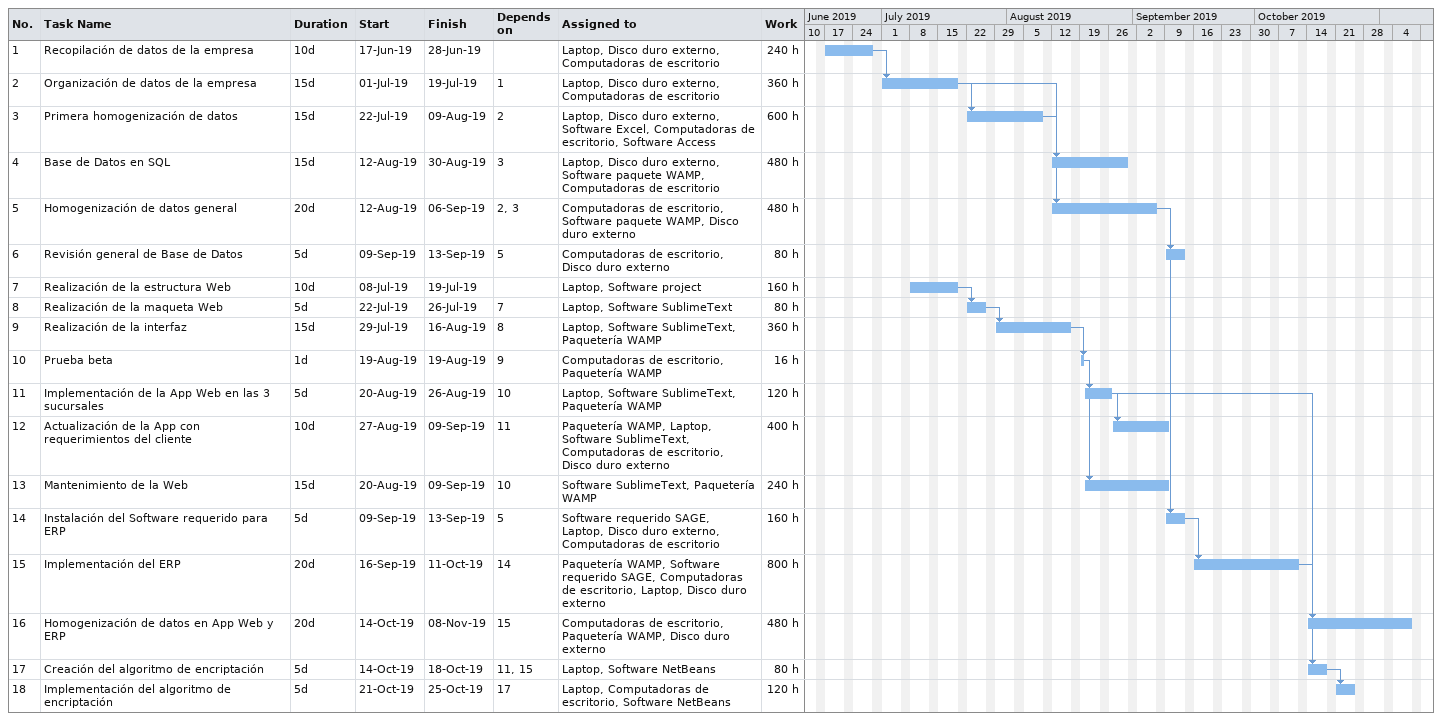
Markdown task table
| ID | Task | Duration | Start | Finish | Predecessors | Resources | Work (h) |
|---|---|---|---|---|---|---|---|
| 1 | Recopilación de datos de la empresa | 10d | 2019-06-17 | 2019-06-28 |  | Laptop, Disco duro externo, Computadoras de escritorio | 240 |
| 2 | Organización de datos de la empresa | 15d | 2019-07-01 | 2019-07-19 | 1 | Laptop, Disco duro externo, Computadoras de escritorio | 360 |
| 3 | Primera homogenización de datos | 15d | 2019-07-22 | 2019-08-09 | 2 | Laptop, Disco duro externo, Software Excel, Computadoras de escritorio, Software Access | 600 |
| 4 | Base de Datos en SQL | 15d | 2019-08-12 | 2019-08-30 | 3 | Laptop, Disco duro externo, Software paquete WAMP, Computadoras de escritorio | 480 |
| 5 | Homogenización de datos general | 20d | 2019-08-12 | 2019-09-06 | 2, 3 | Computadoras de escritorio, Software paquete WAMP, Disco duro externo | 480 |
| 6 | Revisión general de Base de Datos | 5d | 2019-09-09 | 2019-09-13 | 5 | Computadoras de escritorio, Disco duro externo | 80 |
| 7 | Realización de la estructura Web | 10d | 2019-07-08 | 2019-07-19 |  | Laptop, Software project | 160 |
| 8 | Realización de la maqueta Web | 5d | 2019-07-22 | 2019-07-26 | 7 | Laptop, Software SublimeText | 80 |
| 9 | Realización de la interfaz | 15d | 2019-07-29 | 2019-08-16 | 8 | Laptop, Software SublimeText, Paquetería WAMP | 360 |
| 10 | Prueba beta | 1d | 2019-08-19 | 2019-08-19 | 9 | Computadoras de escritorio, Paquetería WAMP | 16 |
| 11 | Implementación de la App Web en las 3 sucursales | 5d | 2019-08-20 | 2019-08-26 | 10 | Laptop, Software SublimeText, Paquetería WAMP | 120 |
| 12 | Actualización de la App con requerimientos del cliente | 10d | 2019-08-27 | 2019-09-09 | 11 | Paquetería WAMP, Laptop, Software SublimeText, Computadoras de escritorio, Disco duro externo | 400 |
| 13 | Mantenimiento de la Web | 15d | 2019-08-20 | 2019-09-09 | 10 | Software SublimeText, Paquetería WAMP | 240 |
| 14 | Instalación del Software requerido para ERP | 5d | 2019-09-09 | 2019-09-13 | 5 | Software requerido SAGE, Laptop, Disco duro externo, Computadoras de escritorio | 160 |
| 15 | Implementación del ERP | 20d | 2019-09-16 | 2019-10-11 | 14 | Paquetería WAMP, Software requerido SAGE, Computadoras de escritorio, Laptop, Disco duro externo | 800 |
| 16 | Homogenización de datos en App Web y ERP | 20d | 2019-10-14 | 2019-11-08 | 15 | Computadoras de escritorio, Paquetería WAMP, Disco duro externo | 480 |
| 17 | Creación del algoritmo de encriptación | 5d | 2019-10-14 | 2019-10-18 | 11, 15 | Laptop, Software NetBeans | 80 |
| 18 | Implementación del algoritmo de encriptación | 5d | 2019-10-21 | 2019-10-25 | 17 | Laptop, Computadoras de escritorio, Software NetBeans | 120 |
